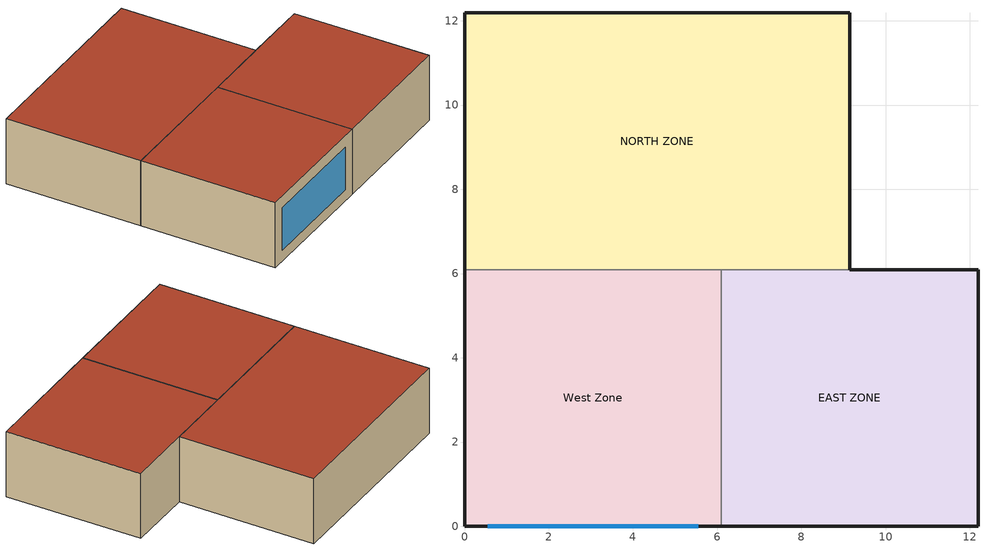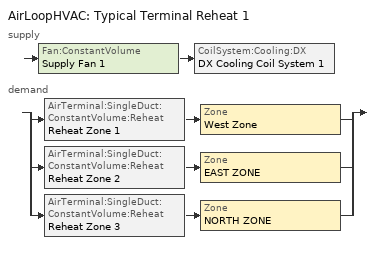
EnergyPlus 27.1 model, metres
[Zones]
West Zone
 floor adiabatic (FLOOR SLAB 8 IN): 0,0 0,6.1 6.1,6.1 6.1,0 z0
 wall outside (EXTWALL80): 0,6.1 0,0 6.1,0 z0:3.05
 wall to NORTH ZONE (PARTITION06): 6.1,6.1 0,6.1 z0:3.05
 wall to EAST ZONE (PARTITION06): 6.1,0 6.1,6.1 z0:3.05
 window (WIN-CON-LIGHT): 0.55,0 5.55,0 z0.5:2.5
 roof outside (ROOF34): 0,6.1 0,0 6.1,0 6.1,6.1 z3.05
EAST ZONE
 floor adiabatic (FLOOR SLAB 8 IN): 6.1,0 6.1,6.1 12.19,6.1 12.19,0 z0
 wall outside (EXTWALL80): 6.1,0 12.19,0 12.19,6.1 9.14,6.1 z0:3.05
 wall to NORTH ZONE (PARTITION06): 9.14,6.1 6.1,6.1 z0:3.05
 roof outside (ROOF34): 6.1,6.1 6.1,0 12.19,0 12.19,6.1 z3.05
NORTH ZONE
 floor adiabatic (FLOOR SLAB 8 IN): 0,6.1 0,12.19 9.14,12.19 9.14,6.1 z0
 wall outside (EXTWALL80): 9.14,6.1 9.14,12.19 0,12.19 0,6.1 z0:3.05
 roof outside (ROOF34): 0,12.19 0,6.1 9.14,6.1 9.14,12.19 z3.05
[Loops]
AirLoopHVAC 'Typical Terminal Reheat 1'
 supply: Fan:ConstantVolume 'Supply Fan 1' > CoilSystem:Cooling:DX 'DX Cooling Coil System 1'
 demand: split
  | AirTerminal:SingleDuct:ConstantVolume:Reheat 'Reheat Zone 1' > Zone 'West Zone'
  | AirTerminal:SingleDuct:ConstantVolume:Reheat 'Reheat Zone 2' > Zone 'EAST ZONE'
  | AirTerminal:SingleDuct:ConstantVolume:Reheat 'Reheat Zone 3' > Zone 'NORTH ZONE'
[Building]
NONE: North Axis {deg}=0; Terrain=Suburbs; Loads Convergence Tolerance Value {W}=0.04; Temperature Convergence Tolerance Value {deltaC}=0.4; Solar Distribution=FullInteriorAndExterior; Maximum Number of Warmup Days=25; Minimum Number of Warmup Days=6
[Site:Location]
CHICAGO_IL_USA TMY2-94846: Latitude {deg}=42; Longitude {deg}=-87.88; Time Zone {hr}=-6; Elevation {m}=190
[SizingPeriod:DesignDay] Day of Month=21; Humidity Condition Type=WetBulb; Barometric Pressure {Pa}=99063; Rain Indicator=No; Snow Indicator=No; Daylight Saving Time Indicator=No; Solar Model Indicator=ASHRAEClearSky
Name | Month | Day Type | Maximum Dry-Bulb Temperature {C} | Daily Dry-Bulb Temperature Range {deltaC} | Wetbulb or DewPoint at Maximum Dry-Bulb {C} | Wind Speed {m/s} | Wind Direction {deg} | Sky Clearness
CHICAGO_IL_USA Annual Heating 99% Design Conditions DB | 1 | WinterDesignDay | -17.3 | 0 | -17.3 | 4.9 | 270 | 0
CHICAGO_IL_USA Annual Cooling 1% Design Conditions DB/MCWB | 7 | SummerDesignDay | 31.5 | 10.7 | 23 | 5.3 | 230 | 1
[Site:GroundTemperature:BuildingSurface]
20.03, 20.03, 20.13, 20.3, 20.43, 20.52, 20.62, 20.77, 20.78, 20.55, 20.44, 20.2
[Material] Thermal Absorptance=0.9
Name | Roughness | Thickness {m} | Conductivity {W/m-K} | Density {kg/m3} | Specific Heat {J/kg-K} | Solar Absorptance | Visible Absorptance
A1 - 1 IN STUCCO | Smooth | 0.0253898 | 0.691831 | 1858.142 | 836.8 | 0.92 | 0.92
C4 - 4 IN COMMON BRICK | Rough | 0.101498 | 0.726422 | 1922.216 | 836.8 | 0.76 | 0.76
E1 - 3 / 4 IN PLASTER OR GYP BOARD | Smooth | 0.01905 | 0.726422 | 1601.846 | 836.8 | 0.92 | 0.92
C6 - 8 IN CLAY TILE | Smooth | 0.203302 | 0.570761 | 1121.292 | 836.8 | 0.82 | 0.82
C10 - 8 IN HW CONCRETE | MediumRough | 0.203302 | 1.729577 | 2242.585 | 836.8 | 0.65 | 0.65
E2 - 1 / 2 IN SLAG OR STONE | Rough | 0.0127102 | 1.435549 | 881.0155 | 1673.6 | 0.55 | 0.55
E3 - 3 / 8 IN FELT AND MEMBRANE | Rough | 0.00954024 | 0.190253 | 1121.292 | 1673.6 | 0.75 | 0.75
B5 - 1 IN DENSE INSULATION | VeryRough | 0.0253898 | 0.0432394 | 91.30524 | 836.8 | 0.5 | 0.5
C12 - 2 IN HW CONCRETE | MediumRough | 0.0509016 | 1.729577 | 2242.585 | 836.8 | 0.65 | 0.65
[WindowMaterial:Glazing]
WIN-LAY-GLASS-LIGHT: Optical Data Type=SpectralAverage; Thickness {m}=0.003; Solar Transmittance at Normal Incidence=0.9; Front Side Solar Reflectance at Normal Incidence=0.031; Back Side Solar Reflectance at Normal Incidence=0.031; Visible Transmittance at Normal Incidence=0.9; Front Side Visible Reflectance at Normal Incidence=0.05; Back Side Visible Reflectance at Normal Incidence=0.05; Infrared Transmittance at Normal Incidence=0; Front Side Infrared Hemispherical Emissivity=0.84; Back Side Infrared Hemispherical Emissivity=0.84; Conductivity {W/m-K}=0.9
[Construction]
EXTWALL80: A1 - 1 IN STUCCO, C4 - 4 IN COMMON BRICK, E1 - 3 / 4 IN PLASTER OR GYP BOARD
PARTITION06: E1 - 3 / 4 IN PLASTER OR GYP BOARD, C6 - 8 IN CLAY TILE, E1 - 3 / 4 IN PLASTER OR GYP BOARD
FLOOR SLAB 8 IN: C10 - 8 IN HW CONCRETE
ROOF34: E2 - 1 / 2 IN SLAG OR STONE, E3 - 3 / 8 IN FELT AND MEMBRANE, B5 - 1 IN DENSE INSULATION, C12 - 2 IN HW CONCRETE
WIN-CON-LIGHT: WIN-LAY-GLASS-LIGHT
[Zone] Type=1; Multiplier=1; Ceiling Height {m}=Autocalculate; Volume {m3}=Autocalculate
West Zone; EAST ZONE; NORTH ZONE
[People] Number of People Schedule=BLDG Sch   1; Number of People Calculation Method=People; Fraction Radiant=0.3; Activity Level Schedule=Activity Sch; Carbon Dioxide Generation Rate {m3/s-W}=3.82e-08; Mean Radiant Temperature Calculation Type=EnclosureAveraged; Work Efficiency Schedule=Work Eff Sch; Clothing Insulation Calculation Method=ClothingInsulationSchedule; Clothing Insulation Schedule=Clothing Sch; Air Velocity Schedule=Air Velo Sch; Thermal Comfort Model 1 Type=Fanger
Name | Zone or ZoneList or Space or SpaceList | Number of People
West Zone | West Zone | 3
EAST ZONE | EAST ZONE | 3
NORTH ZONE | NORTH ZONE | 4
[Lights] Schedule=BLDG Sch   3; Design Level Calculation Method=LightingLevel; Return Air Fraction=0; Fraction Radiant=0.2; Fraction Visible=0.2; Fraction Replaceable=0
Name | Zone or ZoneList or Space or SpaceList | Lighting Level {W}
EAST ZONE Lights 1 | EAST ZONE | 1464.375
NORTH ZONE Lights 1 | NORTH ZONE | 878.6252
[ElectricEquipment] Schedule=BLDG Sch   2; Design Level Calculation Method=EquipmentLevel; Fraction Latent=0; Fraction Radiant=0.3; Fraction Lost=0
Name | Zone or ZoneList or Space or SpaceList | Design Level {W}
West Zone ElecEq 1 | West Zone | 2928.751
EAST ZONE ElecEq 1 | EAST ZONE | 1464.375
NORTH ZONE ElecEq 1 | NORTH ZONE | 2928.751
[AirLoopHVAC]
Typical Terminal Reheat 1: Design Supply Air Flow Rate {m3/s}=1.3
[AvailabilityManager:Scheduled]
Reheat System 1 Avail: Schedule=FanAndCoilAvailSched
[SetpointManager:Scheduled]
Supply Air Temp Manager: Control Variable=Temperature; Schedule=Seasonal Reset Supply Air Temp Sch; Setpoint Node or NodeList=Supply Air Temp Nodes
[Zone equipment]
West Zone: Reheat Zone 1
EAST ZONE: Reheat Zone 2
NORTH ZONE: Reheat Zone 3
[CoilSystem:Cooling:DX]
DX Cooling Coil System 1: Availability Schedule=CoolingCoilAvailSched; Cooling Coil=ACDXCoil 1
[AirTerminal:SingleDuct:ConstantVolume:Reheat] Availability Schedule=FanAndCoilAvailSched; Maximum Hot Water or Steam Flow Rate {m3/s}=0; Minimum Hot Water or Steam Flow Rate {m3/s}=0; Convergence Tolerance=0.001
Name | Maximum Air Flow Rate {m3/s} | Reheat Coil
Reheat Zone 1 | 0.47 | Reheat Coil Zone 1
Reheat Zone 2 | 0.36 | Reheat Coil Zone 2
Reheat Zone 3 | 0.47 | Reheat Coil Zone 3
[ZoneControl:Thermostat] Control Type Schedule=Zone Control Type Sched; Control 1=Heating Setpoint with SB; Control 2=Cooling Setpoint with SB
Name | Zone or ZoneList
Zone 1 Thermostat | West Zone
Zone 2 Thermostat | EAST ZONE
Zone 3 Thermostat | NORTH ZONE
[ThermostatSetpoint:SingleHeating]
Heating Setpoint with SB: Setpoint Temperature Schedule=Heating Setpoints
[ThermostatSetpoint:SingleCooling]
Cooling Setpoint with SB: Setpoint Temperature Schedule=Cooling Setpoints
[Coil:Heating:Electric]
Reheat Coil Zone 2: Availability Schedule=FanAndCoilAvailSched; Efficiency=1; Nominal Capacity {W}=5000
[Coil:Heating:Fuel] Availability Schedule=FanAndCoilAvailSched; Fuel Type=NaturalGas; Burner Efficiency=0.8
Name | Nominal Capacity {W}
Reheat Coil Zone 1 | 6000
Reheat Coil Zone 3 | 8000
[Coil:Cooling:DX:SingleSpeed]
ACDXCoil 1: Availability Schedule=CoolingCoilAvailSched; Gross Rated Total Cooling Capacity {W}=25000; Gross Rated Sensible Heat Ratio=0.75; Gross Rated Cooling COP {W/W}=3; Rated Air Flow Rate {m3/s}=1.3; 2023 Rated Evaporator Fan Power Per Volume Flow Rate {W/(m3/s)}=934.4; Total Cooling Capacity Function of Temperature Curve=WindACCoolCapFT; Total Cooling Capacity Function of Flow Fraction Curve=WindACCoolCapFFF; Energy Input Ratio Function of Temperature Curve=WindACEIRFT; Energy Input Ratio Function of Flow Fraction Curve=WindACEIRFFF; Part Load Fraction Correlation Curve=WindACPLFFPLR
[Fan:ConstantVolume]
Supply Fan 1: Availability Schedule=FanAndCoilAvailSched; Fan Total Efficiency=0.7; Pressure Rise {Pa}=600; Maximum Flow Rate {m3/s}=1.3; Motor Efficiency=0.9; Motor In Airstream Fraction=1
[Schedule:Compact]
ACTIVITY SCH: Through: 12/31, For: AllDays, Until: 24:00, 131.8
WORK EFF SCH: Through: 12/31, For: AllDays, Until: 24:00, 0
CLOTHING SCH: Through: 12/31, For: AllDays, Until: 24:00, 1
AIR VELO SCH: Through: 12/31, For: AllDays, Until: 24:00, 0.14
BLDG SCH   1: Through: 12/31, For: Weekdays, Until: 6:00, 0, Until: 7:00, 0.1, Until: 8:00, 0.5, Until: 12:00, 1, Until: 13:00, 0.5, Until: 16:00, 1, Until: 17:00, 0.5, Until: 18:00, 0.1, Until: 24:00, 0, For: Weekends Holiday, Until: 24:00, 0, For: SummerDesignDay, Until: 6:00, 0, Until: 7:00, 0.1, Until: 8:00, 0.5, Until: 12:00, 1, Until: 13:00, 0.5, Until: 16:00, 1, Until: 17:00, 0.5, Until: 18:00, 0.1, Until: 24:00, 0, For: WinterDesignDay CustomDay1 CustomDay2, Until: 24:00, 0
BLDG SCH   2: Through: 12/31, For: Weekdays, Until: 8:00, 0, Until: 18:00, 1, Until: 24:00, 0, For: Weekends Holiday, Until: 24:00, 0, For: SummerDesignDay, Until: 8:00, 0, Until: 18:00, 1, Until: 24:00, 0, For: WinterDesignDay CustomDay1 CustomDay2, Until: 24:00, 0
BLDG SCH   3: Through: 12/31, For: Weekdays, Until: 6:00, 0.05, Until: 7:00, 0.2, Until: 17:00, 1, Until: 18:00, 0.5, Until: 24:00, 0.05, For: Weekends Holiday, Until: 24:00, 0.05, For: SummerDesignDay, Until: 6:00, 0.05, Until: 7:00, 0.2, Until: 17:00, 1, Until: 18:00, 0.5, Until: 24:00, 0.05, For: WinterDesignDay CustomDay1 CustomDay2, Until: 24:00, 0.05
SEASONAL RESET SUPPLY AIR TEMP SCH: Through: 3/31, For: AllDays, Until: 24:00, 16, Through: 9/30, For: AllDays, Until: 24:00, 12, Through: 12/31, For: AllDays, Until: 24:00, 16
FANANDCOILAVAILSCHED: Through: 3/31, For: AllDays, Until: 24:00, 1, Through: 9/30, For: Weekdays, Until: 7:00, 0, Until: 17:00, 1, Until: 24:00, 0, For: Weekends Holiday, Until: 24:00, 0, For: SummerDesignDay WinterDesignDay, Until: 7:00, 0, Until: 17:00, 1, Until: 24:00, 0, For: CustomDay1 CustomDay2, Until: 24:00, 0, Through: 12/31, For: AllDays, Until: 24:00, 1
COOLINGCOILAVAILSCHED: Through: 3/31, For: AllDays, Until: 24:00, 0, Through: 9/30, For: Weekdays, Until: 7:00, 0, Until: 17:00, 1, Until: 24:00, 0, For: Weekends Holiday, Until: 24:00, 0, For: SummerDesignDay WinterDesignDay, Until: 7:00, 0, Until: 17:00, 1, Until: 24:00, 0, For: CustomDay1 CustomDay2, Until: 24:00, 0, Through: 12/31, For: AllDays, Until: 24:00, 0
HEATING SETPOINTS: Through: 12/31, For: AllDays, Until: 7:00, 15, Until: 17:00, 20, Until: 24:00, 15
COOLING SETPOINTS: Through: 12/31, For: AllDays, Until: 7:00, 30, Until: 17:00, 24, Until: 24:00, 30
ZONE CONTROL TYPE SCHED: Through: 3/31, For: AllDays, Until: 24:00, 1, Through: 9/30, For: AllDays, Until: 24:00, 2, Through: 12/31, For: AllDays, Until: 24:00, 1
[Curve:Biquadratic] Minimum Value of x=12.77778; Maximum Value of x=23.88889; Minimum Value of y=18; Maximum Value of y=46.11111; Input Unit Type for X=Temperature; Input Unit Type for Y=Temperature; Output Unit Type=Dimensionless
Name | Coefficient1 Constant | Coefficient2 x | Coefficient3 x**2 | Coefficient4 y | Coefficient5 y**2 | Coefficient6 x*y
WindACCoolCapFT | 0.942588 | 0.00954335 | 0.00068377 | -0.0110427 | 5.249e-06 | -9.72e-06
WindACEIRFT | 0.342414 | 0.034885 | -0.0006237 | 0.00497722 | 0.000437951 | -0.000728028
[Curve:Quadratic]
Name | Coefficient1 Constant | Coefficient2 x | Coefficient3 x**2 | Minimum Value of x | Maximum Value of x
WindACCoolCapFFF | 0.8 | 0.2 | 0 | 0.5 | 1.5
WindACEIRFFF | 1.1552 | -0.1808 | 0.0256 | 0.5 | 1.5
WindACPLFFPLR | 0.85 | 0.15 | 0 | 0 | 1
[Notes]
TermRHDXSystem.idf
Basic file description:  1 story building divided into 3 interior conditioned zones. Roof with no plenum.
No ground contact with floor. Outdoor air is modulated based on occupancy and floor area.
Highlights:              System configuration is very basic--air loop has a fan and cooling coil, each zone leg has
nothing more than a reheat coil.  The Cooling Coil is the Constant Fan DX Coil and therefore does
not have any plant loops and is one of the simplest systems that can be implemented.
Reheat Coils are either Natural gas at 80% efficienty of electric at 100%
Simulation Location/Run: CHICAGO_IL_USA TMY2-94846, 2 design days, 2 run periods,
Run Control executes the design days only.
Location:                Chicago, IL
Design Days:             CHICAGO_IL_USA Annual Heating 99% Design Conditions DB, MaxDB= -17.3°C
CHICAGO_IL_USA Annual Cooling 1% Design Conditions, MaxDB=  31.5°C MCWB=  23.0°C
Run Period (Weather File): Winter 1/14, Summer 7/7, CHICAGO_IL_USA TMY2-94846
Run Control:             No zone or system sizing, design day simulation.
Building: Single floor rectangular L-shaped building 40 ft south wall, 40 ft west wall, zone height 10 feet.
There is a single window in West Zone's south wall. The walls are 1 in stucco over 4 in common brick
and gypboard. The roof is a built up roof with 1/2 in stone over 3/8 in felt over 1 in dense insulation
supported by 2 in heavy weight concrete. The window is single pane 3mm clear.
The window to wall ratio is approximately 0.07.
The building is oriented due north.
Floor Area:        130.1 m2 (1403 ft2)
Number of Stories: 1
Zone Description Details:
|       West         |         East           |    window = *
Internal gains description:     ZONE West      - lighting is 0 watts, equip is 2928.751 watts, 3 occupants
Internal gains description:     ZONE North     - lighting is 878.6252 watts, equip is 2928.751 watts, 4 occupants
Internal gains description:     ZONE East      - lighting is 1464.375 watts, equip is 1464.375 watts, 3 occupants
Interzone Surfaces:             3 interzone surfaces (see diagram)
Internal Mass:                  None
Detached Shading:               None
Daylight:                       None
Natural Ventilation:            None
Compact Schedules:              Yes
Solair Distribution:            FullInteriorAndExterior
HVAC:                           3 zone terminal reheat system using single constant volume air loop. System configuration
is very basic--air loop has a fan and cooling coil, each zone leg has
nothing more than a reheat coil.  The Cooling Coil is the Constant Fan DX Coil and therefore does
not have any plant loops and is one of the simplest systems that can be implemented.
Reheat Coils are either Natural gas at 80% efficienty of electric at 100%
Terminal reheat coils trim supply air temperature to meet zone thermostat set point.
Thermostat setting at 20 C in winter with 15 C set back temperature, 24 C in summer
with 30 C set back temperature. Cooling coil off in winter, reheat coil on all year.
Zonal Equipment:                AirTerminal:SingleDuct:ConstantVolume:Reheat
Central Air Handling Equipment: No
System Equipment Autosize:      No
Purchased Cooling:              No
Purchased Heating:              No
Purchased Chilled Water:        No
Purchased Hot Water:            No
Coils:                          Coil:Cooling:DX:SingleSpeed
Pumps:                          None
Boilers:                        None
Chillers:                       None
Towers:                         None
Standard Reports:               None
Timestep or Hourly Variables:   Timestep
Time bins Report:               None
HTML Report:                    None
Environmental Emissions:        None
Utility Tariffs:                None
